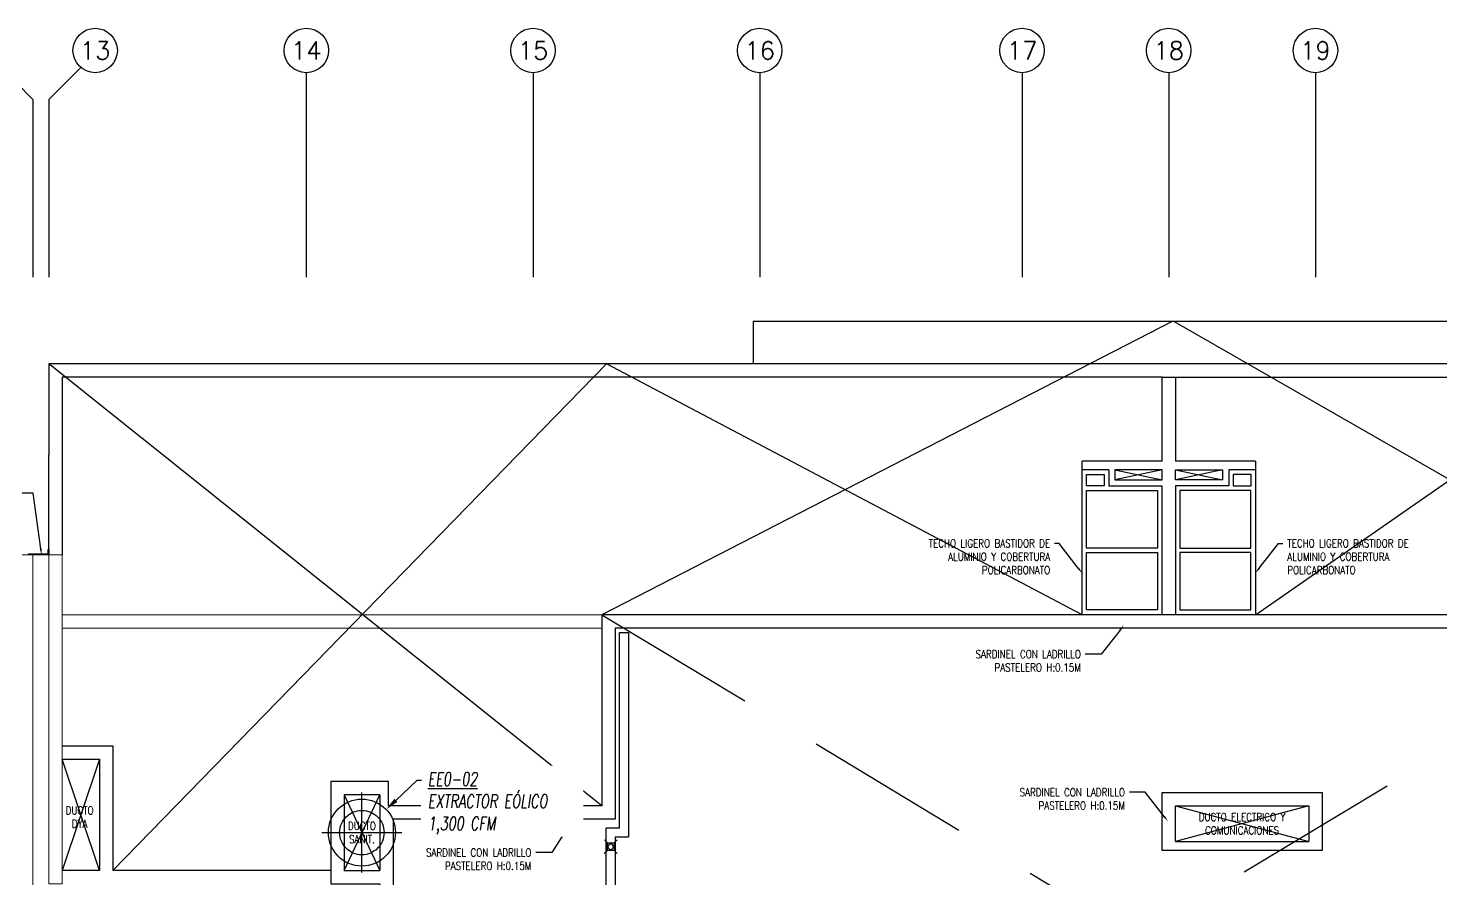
# Model space of a CAD drawing. Header units: millimetres. Extents: x 98 to 155, y -181 to 127.
# Drawn here: x 128.44 to 144.33, y -120.94 to -111.37 of the extents above; entities that cross this region are included whole.
import ezdxf
from ezdxf import colors
from ezdxf.entities.mleader import LeaderData, LeaderLine
from ezdxf.enums import TextEntityAlignment as Align
from ezdxf.math import Vec2, Vec3

# ---------------------------------------------------------------- set-up
doc = ezdxf.new("R2010")
doc.units = ezdxf.units.MM
doc.header["$LTSCALE"] = 15
for name, pattern in [('HIDDEN2', [0.1875, 0.125, -0.0625]), ('PHANTOM', [63.5, 31.75, -6.35, 6.35, -6.35, 6.35, -6.35]), ('PHANTOM2', [1.25, 0.625, -0.125, 0.125, -0.125, 0.125, -0.125])]:
    doc.linetypes.add(name, pattern=pattern)
doc.layers.get('0').update_dxf_attribs({"color": 250})
doc.layers.add('A-01', color=250, linetype='Continuous', lineweight=0)
doc.layers.add('A-MURO ALTO', color=250, linetype='Continuous', lineweight=20)
for name, color, linetype in [('A-EJES', 250, 'PHANTOM'), ('A-LINEAS', 250, 'Continuous'), ('A-MURO BAJO', 250, 'Continuous'), ('A-PROYECCIONES INT.', 250, 'HIDDEN2'), ('A_30_DispositivosSanit', 250, 'Continuous'), ('A_50_TextoIndicaciones', 250, 'Continuous'), ('L3 Equipos y Ductos', 160, 'Continuous'), ('L5 Linea mediana segmentada', 191, 'HIDDEN2'), ('L6 Linea fina', 141, 'Continuous'), ('L7 Linea fina segmentada', 141, 'HIDDEN2')]:
    doc.layers.add(name, color=color, linetype=linetype)
doc.styles.add('JNV ING', font='romans.shx', dxfattribs={"width": 0.7, "oblique": 8, "height": 0.15})
doc.styles.add('ROMANS', font='romans.shx', dxfattribs={"width": 0.8})
doc.styles.add('TXT_COTAS', font='romans.shx', dxfattribs={"width": 0.8})
doc.linetypes.add('FENCELINE1', pattern='A,6.35,-2.54,[133,ltypeshp.shx,S=2.54,R=0,X=-2.54,Y=0],-2.54,25.4', length=36.83)

# ---------------------------------------------------------------- blocks, each defined once
blk = doc.blocks.new('EEO-01')
at = {"layer": 'L3 Equipos y Ductos'}
blk.add_circle((0, 0), 0.377, dxfattribs=at)
at = {"layer": 'L5 Linea mediana segmentada'}
blk.add_circle((0, 0), 0.25, dxfattribs=at)
at = {"layer": 'L7 Linea fina segmentada'}
for points in [[(0, -0.449), (0, 0.449)], [(-0.449, 0), (0.449, 0)]]:
    blk.add_lwpolyline(points, dxfattribs=at)
blk = doc.blocks.new('TEXTO DUCTOS PT')
at = {"layer": 'A_50_TextoIndicaciones', "char_height": 0.09, "attachment_point": 5, "style": 'ROMANS'}
for s, insert, width in [('\\pxsm1,t16;DUCTO DYA', (26.025, -5.575), 0.4157), ('\\pxsm1,qc,t16;DUCTO ELECTRICO Y COMUNICACIONES', (39.1, -5.65), 1.07385), ('\\pxsm1,t16;DUCTO SANIT.', (29.2, -5.75, 0), 0.4157)]:
    blk.add_mtext(s, dxfattribs=dict(at, insert=insert, width=width))
blk = doc.blocks.new('Ejes_Torre C')
for p, q in [((26.85, 16.35), (26.477, 16.723)), ((27.03, 16.35), (27.389, 16.709))]:
    blk.add_line(p, q)
at = {"layer": 'A-EJES', "linetype": 'PHANTOM2'}
for points in [[(29.925, 16.65), (29.925, 14.35)], [(32.475, 16.65), (32.475, 14.35)], [(35.025, 16.65), (35.025, 14.35)], [(37.975, 16.65), (37.975, 14.35)], [(39.625, 16.65), (39.625, 14.35)], [(41.275, 16.65), (41.275, 14.35)], [(26.85, 16.35), (26.85, 14.35)], [(27.03, 16.35), (27.03, 14.35)]]:
    blk.add_lwpolyline(points, dxfattribs=at)
at = {"layer": 'A-EJES', "linetype": 'Continuous'}
for centre in [(27.55, 16.9), (29.925, 16.9), (32.475, 16.9), (35.025, 16.9), (37.975, 16.9), (39.625, 16.9), (41.275, 16.9)]:
    blk.add_circle(centre, 0.25, dxfattribs=at)
at = {"layer": 'A-EJES', "linetype": 'Continuous', "style": 'ROMANS'}
for s, p in [('13', (27.55, 16.9)), ('14', (29.925, 16.9)), ('15', (32.475, 16.9)), ('16', (35.025, 16.9)), ('17', (37.975, 16.9)), ('18', (39.625, 16.9)), ('19', (41.275, 16.9))]:
    blk.add_text(s, height=0.2, dxfattribs=at).set_placement(p, align=Align.MIDDLE_CENTER)
blk = doc.blocks.new('0-sumidero')
for p, q in [((-0.042, 0.038), (-0.076, 0.072)), ((0.043, 0.038), (-0.042, 0.038)), ((-0.042, 0.038), (-0.042, -0.037)), ((0.043, 0.038), (0.078, 0.072)), ((0.043, -0.037), (0.043, 0.038)), ((-0.042, -0.037), (-0.076, -0.071)), ((-0.042, -0.037), (0.043, -0.037)), ((0.043, -0.037), (0.078, -0.071))]:
    blk.add_line(p, q)
blk.add_circle((0, 0), 0.0303)
blk = doc.blocks.new('sum')
at = {"layer": 'A_30_DispositivosSanit', "rotation": 45.00000007321594}
blk.add_blockref('0-sumidero', (0, 0), dxfattribs=at)

msp = doc.modelspace()

# ---------------------------------------------------------------- linework, layer by layer
msp.add_lwpolyline([(128.6621, -117.2869), (128.6621, -117.2369), (128.6721, -117.2369), (128.6721, -117.2969), (128.4421, -117.2969), (128.4421, -117.2869)], close=True)
at = {"linetype": 'FENCELINE1', "ltscale": 3, "elevation": 0}
for points in [[(135.0911, -120.3718), (135.0911, -118.1722), (135.1908, -118.1722), (135.1908, -120.4718), (135.0398, -120.4718)], [(134.9401, -121.6469), (134.9401, -120.3718)], [(135.0911, -120.3718), (134.9401, -120.3718)], [(135.0398, -120.4718), (135.0398, -121.6511)]]:
    msp.add_lwpolyline(points, dxfattribs=at)
at = {"layer": 'A-01'}
msp.add_lwpolyline([(128.8221, -118.1218), (134.8921, -118.1218), (134.8921, -117.9718), (128.8221, -117.9718)], close=True, dxfattribs=at)
at = {"layer": 'A-LINEAS'}
for p, q in [((141.3042, -114.672), (134.8921, -117.972)), ((134.8921, -120.1222), (128.6721, -115.1469)), ((134.9421, -115.1469), (129.3921, -120.8469)), ((140.2922, -117.972), (134.9421, -115.1469)), ((128.6721, -117.2969), (128.6721, -116.172)), ((141.1921, -116.242), (140.2921, -116.242)), ((140.2922, -117.972), (140.2921, -116.242)), ((142.2421, -116.2419), (141.3421, -116.242)), ((142.2421, -116.2419), (142.242, -117.972)), ((140.5921, -116.342), (140.2921, -116.342)), ((140.5921, -116.342), (140.5922, -116.5219)), ((141.1921, -116.342), (140.6621, -116.342)), ((140.6621, -116.342), (140.6621, -116.4519)), ((140.6621, -116.342), (141.1921, -116.4519)), ((141.1921, -116.342), (140.6621, -116.4519)), ((141.1921, -116.4519), (141.1921, -116.342)), ((141.3421, -116.342), (141.8721, -116.342)), ((141.3421, -116.4519), (141.3421, -116.342)), ((141.3421, -116.342), (141.8721, -116.4519)), ((141.8721, -116.342), (141.3421, -116.4519)), ((141.8721, -116.342), (141.8721, -116.4519)), ((141.9421, -116.342), (141.9421, -116.5219)), ((142.2421, -116.342), (141.9421, -116.342)), ((140.5922, -116.5219), (141.1922, -116.5219)), ((140.6621, -116.4519), (141.1921, -116.4519)), ((141.1921, -117.972), (141.1922, -116.5219)), ((141.8721, -116.4519), (141.3421, -116.4519)), ((141.9421, -116.5219), (141.3421, -116.5219)), ((141.3422, -116.522), (141.3421, -117.972)), ((128.8221, -119.4469), (129.3921, -119.4469)), ((129.3921, -119.4469), (129.3921, -120.8469)), ((129.2421, -119.5969), (128.8221, -120.8469, 0)), ((129.2421, -120.8469, 0), (128.8221, -119.5969)), ((128.8221, -119.5969), (129.2421, -119.5969)), ((129.2421, -119.5969), (129.2421, -120.8469, 0)), ((131.9921, -119.9969, 0), (132.3921, -120.8469)), ((131.9921, -120.8469), (132.3921, -119.9969, 0)), ((141.3421, -120.1219), (142.8421, -120.5219)), ((142.842, -120.1219), (141.3421, -120.5219)), ((129.2421, -120.8469, 0), (128.8221, -120.8469, 0)), ((131.8421, -120.8469), (129.3921, -120.8469))]:
    msp.add_line(p, q, dxfattribs=at)
for points in [[(150.3421, -117.4719), (150.3421, -114.672), (136.5921, -114.6719), (136.5921, -115.1469)], [(141.3272, -114.672), (146.9921, -117.9219)], [(142.2421, -117.972), (146.9921, -114.672)], [(149.8971, -115.1469), (128.6721, -115.1469), (128.6721, -116.172)], [(141.1921, -115.2969), (128.8221, -115.2969), (128.8221, -117.2969)], [(141.1921, -116.2419), (141.1921, -115.2969), (141.3421, -115.2969), (141.3421, -116.2419)], [(141.3421, -115.2969), (149.7171, -115.2969), (149.7171, -117.6219), (151.5421, -117.6219), (151.5421, -121.5219)]]:
    msp.add_lwpolyline(points, dxfattribs=at)
at = {"layer": 'A-MURO ALTO'}
for p, q in [((128.4921, -117.2969), (124.5421, -117.2969)), ((128.4921, -127.6469), (128.4921, -117.2969))]:
    msp.add_line(p, q, dxfattribs=at)
msp.add_lwpolyline([(128.8221, -120.9969), (128.8221, -117.2969), (128.6721, -117.2969), (128.6721, -120.9969)], close=True, dxfattribs=at)
at = {"layer": 'A-MURO BAJO'}
for p, q in [((131.9921, -119.9969, 0), (131.9921, -120.8469)), ((132.3921, -119.9969, 0), (131.9921, -119.9969, 0)), ((132.3921, -119.9969, 0), (132.3921, -120.8469)), ((141.3421, -120.5219), (142.8421, -120.5219)), ((131.9921, -120.8469), (132.3921, -120.8469))]:
    msp.add_line(p, q, dxfattribs=at)
for points in [[(145.3921, -117.972), (141.1921, -117.972), (134.8921, -117.972), (134.8921, -120.1222), (132.4921, -120.1222), (132.4921, -119.8469), (131.8421, -119.8469), (131.8421, -120.9969), (132.3921, -120.9969), (132.3921, -122.1969), (132.3921, -122.1969), (131.3921, -122.1969), (131.3921, -123.3469), (132.4921, -123.3469), (132.4921, -123.0722), (134.8921, -123.0722), (134.8921, -125.222), (145.3921, -125.2221)], [(141.3421, -120.5219), (141.3421, -120.1219), (142.842, -120.1219), (142.842, -120.5219)]]:
    msp.add_lwpolyline(points, dxfattribs=at)
for points in [[(135.0421, -125.0721), (145.5421, -125.0721), (145.5421, -125.1219), (146.8421, -125.1219), (146.8421, -124.0719), (148.5921, -124.0719), (148.5921, -119.1219), (146.8421, -119.1219), (146.8421, -118.0719), (145.5421, -118.0719), (145.5421, -118.122), (135.0418, -118.1219), (135.0421, -120.2718), (132.5421, -120.2718), (132.5421, -122.9222), (135.0421, -122.9222)], [(141.1921, -120.6219), (141.1921, -119.9719), (142.992, -119.9719), (142.992, -120.6219)]]:
    msp.add_lwpolyline(points, close=True, dxfattribs=at)
at = {"layer": 'A-PROYECCIONES INT.'}
for p, q in [((134.8921, -125.222), (146.9921, -117.9219)), ((134.8921, -117.972), (146.9921, -125.2719))]:
    msp.add_line(p, q, dxfattribs=at)
for points in [[(140.3422, -116.392), (140.5422, -116.392), (140.5422, -116.5219), (140.3422, -116.5219)], [(142.1922, -116.392), (141.9922, -116.392), (141.9922, -116.5219), (142.1922, -116.5219)], [(140.3421, -116.5721), (141.1421, -116.572), (141.1421, -117.222), (140.3422, -117.222)], [(142.192, -116.5721), (141.3921, -116.572), (141.3921, -117.222), (142.1919, -117.222)], [(140.3422, -117.272), (141.142, -117.272), (141.1421, -117.914), (140.3422, -117.914)], [(142.1919, -117.272), (141.3921, -117.272), (141.3921, -117.914), (142.1919, -117.914)]]:
    msp.add_lwpolyline(points, close=True, dxfattribs=at)

# ---------------------------------------------------------------- block references
at = {"layer": 'A-EJES'}
msp.add_blockref('Ejes_Torre C', (101.6421, -128.5219), dxfattribs=at)
at = {"layer": 'A_30_DispositivosSanit', "xscale": -1, "rotation": 314.5785498058033}
msp.add_blockref('sum', (134.99, -120.581, 0), dxfattribs=at)
at = {"layer": 'A_50_TextoIndicaciones'}
msp.add_blockref('TEXTO DUCTOS PT', (102.9921, -114.6719), dxfattribs=at)
at = {"layer": 'L7 Linea fina segmentada'}
msp.add_blockref('EEO-01', (132.1919, -120.4215, 0), dxfattribs=at)

# ---------------------------------------------------------------- leaders
at = {"layer": 'A_50_TextoIndicaciones'}
ml = msp.add_multileader_mtext('Standard', dxfattribs=at)
ml.set_content('\\pxsm1,t16;JUNTA \\PSISMICA', color=256, style='TXT_COTAS')
ml.set_leader_properties(color=256)
ml.build(insert=Vec2(0, 0))
ml.multileader.update_dxf_attribs({"dogleg_length": 0.05, "arrow_head_size": 0.07})
ctx = ml.context
ctx.base_point, ctx.char_height, ctx.arrow_head_size, ctx.landing_gap_size, ctx.plane_origin = Vec3(127.7946, -116.6011), 0.09, 0.07, 0.05, Vec3(127.5752, -115.7177)
notes = []
notes.append((ctx, [(1, (1, 1, 0), (128.4952, -116.6011), (-1, 0), 0.2064, [(0, [(128.5896, -117.2995)], 0, [])])]))
ctx.mtext.insert, ctx.mtext.width, ctx.mtext.defined_height, ctx.mtext.flow_direction = Vec3(127.8446, -116.5561), 1.024058, 0.5146, 5
ml = msp.add_multileader_mtext('Standard', dxfattribs=at)
ml.set_content('\\pxsm1,t16;TECHO LIGERO BASTIDOR DE ALUMINIO Y COBERTURA POLICARBONATO', color=256, style='TXT_COTAS')
ml.set_leader_properties(color=256)
ml.build(insert=Vec2(0, 0))
ml.multileader.update_dxf_attribs({"dogleg_length": 0.05, "arrow_head_size": 0.07})
ctx = ml.context
ctx.base_point, ctx.char_height, ctx.arrow_head_size, ctx.landing_gap_size, ctx.plane_origin = Vec3(138.3819, -117.1676), 0.09, 0.07, 0.05, Vec3(140.4273, -117.2445)
ctx.text_align_type = 2
notes.append((ctx, [(0, (1, 1, 0), (140.0336, -117.1676), (-1, 0), 0.05, [(0, [(140.2922, -117.5013)], 0, [])])]))
ctx.mtext.insert, ctx.mtext.width, ctx.mtext.defined_height, ctx.mtext.alignment, ctx.mtext.flow_direction = Vec3(139.9336, -117.1226), 1.515559, 0.5146, 3, 5
ml = msp.add_multileader_mtext('Standard', dxfattribs=at)
ml.set_content('\\pxsm1,t16;TECHO LIGERO BASTIDOR DE ALUMINIO Y COBERTURA POLICARBONATO', color=256, style='TXT_COTAS')
ml.set_leader_properties(color=256)
ml.build(insert=Vec2(0, 0))
ml.multileader.update_dxf_attribs({"dogleg_length": 0.05, "arrow_head_size": 0.07})
ctx = ml.context
ctx.base_point, ctx.char_height, ctx.arrow_head_size, ctx.landing_gap_size, ctx.plane_origin = Vec3(142.5506, -117.1676), 0.09, 0.07, 0.05, Vec3(142.1069, -117.2445)
notes.append((ctx, [(0, (1, 1, 0), (142.5006, -117.1676), (1, 0), 0.05, [(0, [(142.2419, -117.5013)], 0, [])])]))
ctx.mtext.insert, ctx.mtext.width, ctx.mtext.defined_height, ctx.mtext.flow_direction = Vec3(142.6006, -117.1226), 1.515559, 0.5146, 5
ml = msp.add_multileader_mtext('Standard', dxfattribs=at)
ml.set_content('\\pxsm1;SARDINEL CON LADRILLO PASTELERO H:0.15M', color=256, style='TXT_COTAS')
ml.set_leader_properties(color=256)
ml.build(insert=Vec2(0, 0))
ml.multileader.update_dxf_attribs({"dogleg_length": 0.05, "arrow_head_size": 0.07})
ctx = ml.context
ctx.base_point, ctx.char_height, ctx.arrow_head_size, ctx.landing_gap_size, ctx.plane_origin = Vec3(138.8985, -118.4144), 0.09, 0.07, 0.05, Vec3(140.572, -118.5924)
ctx.text_align_type = 2
notes.append((ctx, [(0, (1, 1, 0), (140.5076, -118.4144), (-1, 0), 0.1789, [(0, [(140.762, -118.0883)], 0, [])])]))
ctx.mtext.insert, ctx.mtext.width, ctx.mtext.defined_height, ctx.mtext.alignment, ctx.mtext.flow_direction = Vec3(140.2788, -118.3694), 1.773935, 0.5146, 3, 5
ml = msp.add_multileader_mtext('Standard', dxfattribs=at)
ml.set_content('\\pxsm1;SARDINEL CON LADRILLO PASTELERO H:0.15M', color=256, style='TXT_COTAS')
ml.set_leader_properties(color=256)
ml.build(insert=Vec2(0, 0))
ml.multileader.update_dxf_attribs({"dogleg_length": 0.05, "arrow_head_size": 0.07})
ctx = ml.context
ctx.base_point, ctx.char_height, ctx.arrow_head_size, ctx.landing_gap_size, ctx.plane_origin = Vec3(139.3943, -119.9687), 0.09, 0.07, 0.05, Vec3(141.0678, -119.7908)
ctx.text_align_type = 2
notes.append((ctx, [(0, (1, 1, 0), (141.0034, -119.9687), (-1, 0), 0.1789, [(0, [(141.2578, -120.2949)], 0, [])])]))
ctx.mtext.insert, ctx.mtext.width, ctx.mtext.defined_height, ctx.mtext.alignment, ctx.mtext.flow_direction = Vec3(140.7746, -119.9237), 1.773935, 0.5146, 3, 5
ml = msp.add_multileader_mtext('Standard', dxfattribs=at)
ml.set_content('\\pxsm1;SARDINEL CON LADRILLO PASTELERO H:0.15M', color=256, style='TXT_COTAS')
ml.set_leader_properties(color=256)
ml.build(insert=Vec2(0, 0))
ml.multileader.update_dxf_attribs({"dogleg_length": 0.05, "arrow_head_size": 0.07})
ctx = ml.context
ctx.base_point, ctx.char_height, ctx.arrow_head_size, ctx.landing_gap_size, ctx.plane_origin = Vec3(132.718, -120.6466), 0.09, 0.07, 0.05, Vec3(134.3915, -120.8246)
ctx.text_align_type = 2
notes.append((ctx, [(0, (1, 1, 0), (134.3272, -120.6466), (-1, 0), 0.1789, [(0, [(134.5815, -120.2467)], 0, [])])]))
ctx.mtext.insert, ctx.mtext.width, ctx.mtext.defined_height, ctx.mtext.alignment, ctx.mtext.flow_direction = Vec3(134.0983, -120.6016), 1.773935, 0.5146, 3, 5
ml = msp.add_multileader_mtext('Standard', dxfattribs=at)
ml.set_content('\\pxsm1,t16;ESCALERA \\PDE GATO', color=256, style='TXT_COTAS')
ml.set_leader_properties(color=256)
ml.build(insert=Vec2(0, 0))
ml.multileader.update_dxf_attribs({"dogleg_length": 0.05, "arrow_head_size": 0.07})
ctx = ml.context
ctx.base_point, ctx.char_height, ctx.arrow_head_size, ctx.landing_gap_size, ctx.plane_origin = Vec3(127.5764, -120.6687), 0.09, 0.07, 0.05, Vec3(126.67, -119.759)
notes.append((ctx, [(0, (1, 1, 0), (127.5264, -120.6687), (1, 0), 0.05, [(0, [(127.2557, -120.3614)], 0, [])])]))
ctx.mtext.insert, ctx.mtext.width, ctx.mtext.defined_height, ctx.mtext.flow_direction = Vec3(127.6264, -120.6237), 1.055921, 0.3812, 5
for ctx, leaders in notes:
    for number, flags, end, landing, length, lines in leaders:
        leader = LeaderData()
        leader.index, (leader.has_last_leader_line, leader.has_dogleg_vector, leader.attachment_direction) = number, flags
        leader.last_leader_point, leader.dogleg_vector, leader.dogleg_length = Vec3(end), Vec3(landing), length
        for number, points, colour, breaks in lines:
            line = LeaderLine()
            line.index, line.vertices, line.color, line.breaks = number, Vec3.list(points), colors.encode_raw_color(colour), breaks
            leader.lines.append(line)
        ctx.leaders.append(leader)

# ---------------------------------------------------------------- next in the draw order: leaders
at = {"layer": 'L6 Linea fina'}
ml = msp.add_multileader_mtext('Standard', dxfattribs=at)
ml.set_content('{\\LEE0-02}\\PEXTRACTOR EÓLICO\\P1,300 CFM', color=12, style='JNV ING')
ml.set_leader_properties(color=256, linetype='ByLayer', lineweight=-1)
ml.build(insert=Vec2(0, 0))
ml.multileader.update_dxf_attribs({"dogleg_length": 0.05, "arrow_head_size": 0.15})
ctx = ml.context
ctx.base_point, ctx.char_height, ctx.arrow_head_size, ctx.landing_gap_size, ctx.plane_origin = Vec3(132.8636, -119.8334, 0), 0.15, 0.15, 0.07, Vec3(132.4649, -120.1619, 0)
notes = []
notes.append((ctx, [(0, (1, 1, 0), (132.8136, -119.8334, 0), (1, 0), 0.05, [(0, [(132.4649, -120.1619, 0)], 0, [])])]))
ctx.mtext.insert, ctx.mtext.width, ctx.mtext.defined_height, ctx.mtext.flow_direction = Vec3(132.9336, -119.7441, 0), 1.675692, 0.6247, 5
ctx.mtext.has_bg_fill, ctx.mtext.bg_color, ctx.mtext.bg_scale_factor, ctx.mtext.bg_transparency, ctx.mtext.use_window_bg_color = 1, -1027028792, 1.5, 0, 1
for ctx, leaders in notes:
    for number, flags, end, landing, length, lines in leaders:
        leader = LeaderData()
        leader.index, (leader.has_last_leader_line, leader.has_dogleg_vector, leader.attachment_direction) = number, flags
        leader.last_leader_point, leader.dogleg_vector, leader.dogleg_length = Vec3(end), Vec3(landing), length
        for number, points, colour, breaks in lines:
            line = LeaderLine()
            line.index, line.vertices, line.color, line.breaks = number, Vec3.list(points), colors.encode_raw_color(colour), breaks
            leader.lines.append(line)
        ctx.leaders.append(leader)

doc.saveas('drawing.dxf')
